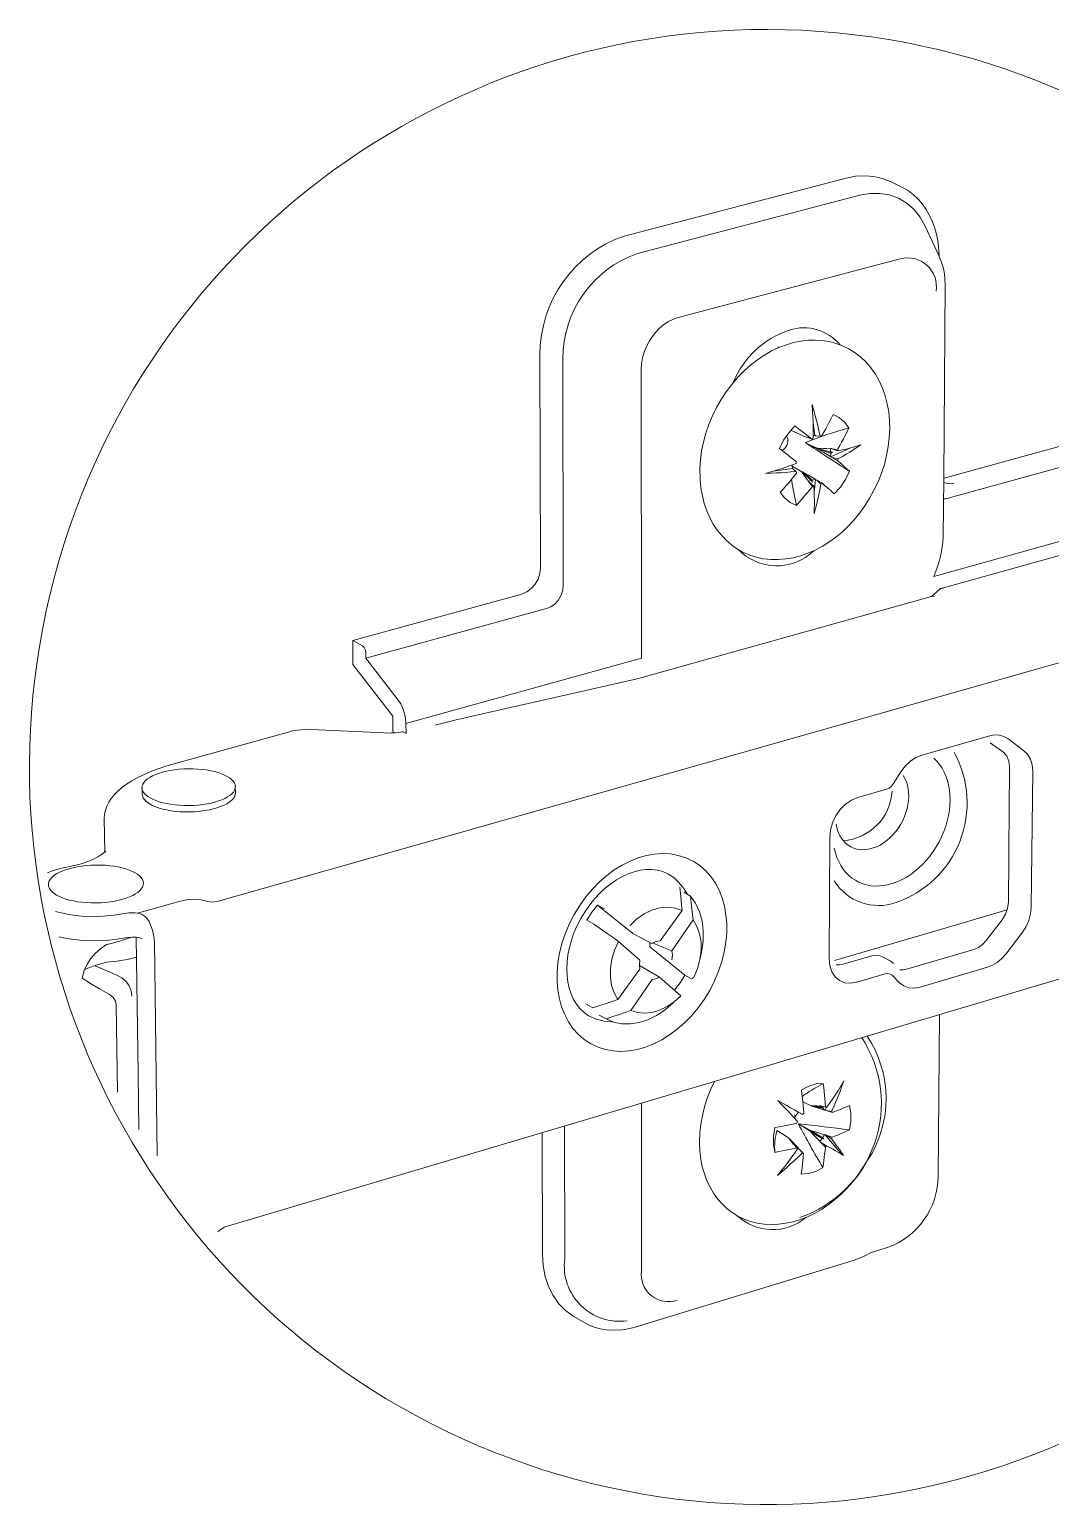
# Model space of a CAD drawing. Header units: metres. Extents: x -8.4 to 7.9, y -3.9 to 2.
# Drawn here: x 7.3232 to 7.4484, y -2.411 to -2.2301 of the extents above; entities that cross this region are included whole.
import ezdxf

# ---------------------------------------------------------------- set-up
doc = ezdxf.new("R2010")
doc.units = ezdxf.units.M
doc.header["$MEASUREMENT"] = 0
doc.layers.add('PDF22_Geometry_Num_Penna__7', color=7, linetype='Continuous', lineweight=18)

msp = doc.modelspace()

# ---------------------------------------------------------------- linework, layer by layer
at = {"layer": 'PDF22_Geometry_Num_Penna__7', "color": 7, "linetype": 'Continuous', "lineweight": 18, "flags": 128}
for points in [[(7.503580231821242, -2.329823953660469, 0.0255253498987665), (7.504047857434817, -2.320580156897908, 8.391129310214675), (7.49405734673504, -2.361897640073814)], [(7.383559054635814, -2.299366931532147), (7.38415773456147, -2.29911673693635), (7.384710247627188, -2.298701235196902), (7.385185319508492, -2.298157657652463), (7.385545718866724, -2.297526214148785), (7.385772085405777, -2.296836689756798), (7.385839101815365, -2.296147165364811), (7.38577193648042, -2.270023722131184, -0.3195332450412926), (7.396083528035759, -2.255463290207943), (7.423326443160221, -2.248359550791571)], [(7.386562879038921, -2.301161184204861), (7.387115392104637, -2.300937796172899), (7.387621738310417, -2.300565482786297), (7.388040218556959, -2.300091900158539), (7.388357429562343, -2.299524494557358), (7.388561457298202, -2.29889305105368), (7.38862847370779, -2.298236290239713), (7.388561904074265, -2.270553002841578, -0.3194679545842266), (7.397732727413053, -2.257609900269737), (7.424987556565886, -2.250471908021798)], [(7.398195140639212, -2.271842249636705), (7.39824130749915, -2.271130386441521), (7.398366404797051, -2.270396184443142), (7.398555539997444, -2.269706660051154), (7.398841476678355, -2.269021603419806), (7.399155709176647, -2.268406541705139), (7.399528022563248, -2.267819775807854), (7.39994650280979, -2.267279176770507), (7.400408171409177, -2.266804104889203), (7.400929410150421, -2.266361796585919), (7.401470009187766, -2.266004375734781), (7.402080603141793, -2.265687164729396), (7.402703111124193, -2.265472712218713), (7.429966875798305, -2.258252811025721, -0.5384057657572302), (7.434349748985395, -2.262208268444986)], [(7.422578837879924, -2.268816979982529, 0.3056984583391346), (7.416380564619767, -2.266995622895263, 0.2204411543998309), (7.409468789985532, -2.273435602006008)], [(7.421869059639705, -2.287090120996969), (7.422613686412909, -2.286275499307084), (7.423248108423682, -2.285338758826392), (7.423745519108181, -2.284320109400648, -0.004651419292241106), (7.418323444796415, -2.280797875838036), (7.419079389896572, -2.281182401103719), (7.418966206627045, -2.28113623424378)], [(7.42184582728438, -2.334539079313755, 0.3507989949276561), (7.429437595087911, -2.337204247460408, 0.4649105326278411), (7.436575587335853, -2.318782181091326)], [(7.428951800581072, -2.323559408617499, -0.3769883840103612), (7.422962767444188, -2.329603097359537), (7.422559179733112, -2.329026756237076), (7.422264307530923, -2.328346167366367), (7.422084107851807, -2.327580691043513)], [(7.426296163657116, -2.38015536221633), (7.428352524953996, -2.379521535906979, 0.3131476000604279), (7.434620793130834, -2.370745811534054), (7.434766739978381, -2.350935760859719)], [(7.402610628478962, -2.385949600989344, -0.5593269646321818), (7.398218521919892, -2.382368988687713), (7.398218521919892, -2.361790483183432)], [(7.396468053301442, -2.388477013182957, -0.4960148738406715), (7.388811800819354, -2.380911605167197), (7.388777547987785, -2.364590875552099)], [(7.414582737738544, -2.364803392033171), (7.4144144520878, -2.365868208318854), (7.414402538059428, -2.366882389983959), (7.414570823710173, -2.367834023000114, -0.07732258185005048), (7.414821316156679, -2.365155302646188), (7.415565942929883, -2.3655856969211)], [(7.418919890841751, -2.365237062665886), (7.418233344956857, -2.364782840334231), (7.41748573967656, -2.364355424566412, 0.01650723422355874), (7.420467225276471, -2.36970407867834), (7.420537220193153, -2.369257302614417), (7.420592322574367, -2.368846268635608), (7.420638489434308, -2.368465019727727), (7.420681677787154, -2.368070367537929), (7.420729333900639, -2.367644441023656), (7.420772522253484, -2.367179793917177), (7.420839538663073, -2.367097884972124), (7.420921447608126, -2.367019401310229), (7.421328013826295, -2.367247257102829), (7.421688413184525, -2.367446817078048), (7.422005624189911, -2.36764488779972), (7.422319856688203, -2.36781913046465), (7.42266089575033, -2.368011244172137), (7.42300938108019, -2.368218250415087), (7.422771100512765, -2.367866786578135), (7.422535798452433, -2.367525747516008), (7.422307942659832, -2.367211515017715), (7.4220726405995, -2.36689430401233), (7.421813510482425, -2.366557732710842), (7.421520127533781, -2.366173505295868)], [(7.421621843551002, -2.365969775410719), (7.422006070965975, -2.365820850056078), (7.422366470324206, -2.365676392462077), (7.422695595357963, -2.365539381135807), (7.423009827856254, -2.365405348316631), (7.423346399157743, -2.365256422961989), (7.423721691051438, -2.365088137311245, 0.01176958535519439), (7.417485739676559, -2.364355424566412)]]:
    msp.add_lwpolyline(points, format="xyb", dxfattribs=at)
for points in [[(7.428748219621277, -2.248791285394675), (7.427753398252276, -2.24839514395133), (7.42670347450206, -2.248156863383905), (7.425607383891901, -2.248066018917574), (7.424466615675351, -2.248133035327163), (7.423325847458802, -2.248359401866217)], [(7.430001873256645, -2.249398602990901), (7.428747921770569, -2.248790987543966)], [(7.430002022182, -2.249399049766965), (7.430295405130643, -2.249546485868059), (7.430950676691064, -2.249939648804311), (7.431570206166369, -2.250416209939162), (7.432145058035283, -2.250958298230055), (7.432666296776525, -2.251556978155712), (7.433139879404284, -2.252222674490957), (7.433559848904372, -2.252944962460965), (7.433908334234231, -2.253711928037365), (7.434201717182874, -2.254525060473705), (7.434429572975474, -2.255394784544808), (7.434597858626218, -2.256300250701025), (7.434687213839003, -2.25723550192817), (7.434711041895746, -2.257938429602075), (7.433014782106386, -2.254246570060526)], [(7.433015228882449, -2.2542473146873), (7.432407613435516, -2.253151224077143), (7.431651072633939, -2.252201080314534), (7.430757520506092, -2.251420711456215), (7.429740360333896, -2.250823520784105), (7.428645758977285, -2.250428868594307), (7.427470737929169, -2.250233776379727), (7.426240614499835, -2.250247179661645), (7.424986663013758, -2.250472056947153)], [(7.434789525557641, -2.25811028946133), (7.434710595119681, -2.257939025303493)], [(7.434789674482997, -2.258109842685266), (7.434938599837637, -2.25845683876158), (7.435071143403266, -2.258817238119811), (7.435251343082382, -2.25943974610221), (7.435376440380282, -2.260086082141351), (7.43544345678987, -2.260742842955318), (7.435467284846612, -2.261407050037016), (7.435287085167496, -2.28516957962352)], [(7.426735344527952, -2.286647365917622), (7.427232755212452, -2.285612334702867), (7.427651235458994, -2.284550496924278), (7.428011634817223, -2.283466320342492), (7.428282678962671, -2.282368740478788), (7.428486706698529, -2.281283074643456), (7.428611803996426, -2.28019889806167), (7.428669884884738, -2.279126635508256), (7.428646056827995, -2.278078201011583), (7.428544787586838, -2.277037212782643), (7.428364587907723, -2.276033455892364), (7.428114393311927, -2.275050548551734), (7.427788246785263, -2.274112318817496), (7.427381680567094, -2.273242594746393), (7.426915544207067, -2.272405634253311), (7.426366009648442, -2.271638668676911), (7.425767329722786, -2.270937230256552), (7.425120993683644, -2.270329614809617), (7.424419555263286, -2.269789015772271), (7.423663014461709, -2.269310965383873), (7.422872220828566, -2.268928227222446), (7.422084405702516, -2.268633355020257), (7.42125786998426, -2.268418902509574), (7.420400059941527, -2.268284869690397), (7.419542249898796, -2.268226788802088), (7.418660611799321, -2.268249127605284), (7.417768548925022, -2.268351886099985), (7.41687797530427, -2.268535064286194), (7.415996337204795, -2.268791215896176), (7.415080446273755, -2.269142679733129), (7.414177958624631, -2.269558181472577), (7.413297809778702, -2.270067506185449), (7.413262067693589, -2.270091334242192)], [(7.415036513294134, -2.269166209939162), (7.415002260462566, -2.269097704276027), (7.414978432405825, -2.269029198612893)], [(7.413262216618944, -2.270091781018255), (7.412450573436151, -2.270632380055602), (7.411601698914697, -2.27130105489794), (7.410790055731904, -2.272021853614401), (7.410009686873586, -2.272814136501091), (7.409285909650031, -2.273660032515452), (7.408608299286414, -2.274566987925215), (7.40798876981111, -2.275512663927184), (7.40742434271702, -2.276507485296186), (7.406926932032518, -2.277523156214837), (7.406484623729235, -2.278573079965055), (7.406124224371005, -2.279646831772016), (7.405830841422361, -2.280739943875081), (7.405602985629762, -2.281824120456866), (7.40545852803576, -2.282909786292199), (7.405391511626171, -2.284005876902356), (7.405400447147449, -2.285079628709317), (7.40541236117582, -2.285338758826392)], [(7.39820690574223, -2.307217680527398), (7.398194991713858, -2.271841951785995)], [(7.419282970856366, -2.280267105874096), (7.419282970856366, -2.279532903875716), (7.419282970856366, -2.278867207540471), (7.419271056827995, -2.278235764036793), (7.419248718024799, -2.277604320533116), (7.419215954446778, -2.276899903605664), (7.419169787586839, -2.276144852057636), (7.419373815322698, -2.276856715252819), (7.419542100973441, -2.277511986813239), (7.419698472595814, -2.278106198978256), (7.419835483922085, -2.27869743263618), (7.419981430769632, -2.279321429872126), (7.420130356124272, -2.280018400531845)], [(7.417046409880369, -2.278753279644171), (7.416301783107164, -2.279579815362428), (7.415655447068023, -2.280516555843119), (7.415158036383523, -2.28153222676177)], [(7.419100090520867, -2.280367481563124), (7.418739691162637, -2.280086012642852), (7.418413544635971, -2.279814968497406), (7.418096333630587, -2.279567752408702), (7.417779122625202, -2.279329471841276), (7.417442551323713, -2.27905842769583), (7.417046409880369, -2.278753130718816)], [(7.419271652529413, -2.278381561958987), (7.419475680265272, -2.279870815505396), (7.419428024151785, -2.279939321168531)], [(7.420129909348208, -2.280018847307909), (7.420219264560992, -2.280006933279538), (7.420310109027324, -2.280006933279538), (7.42058115317277, -2.279533350651779), (7.420819433740197, -2.279094020855589), (7.421030907743788, -2.278697879412245), (7.421246849508015, -2.278291313194075), (7.42147321604707, -2.277851983397884), (7.421711496614495, -2.277362018981115)], [(7.421711347689141, -2.277362316831825), (7.422479802519088, -2.277725694697149), (7.423135074079507, -2.278279697016413), (7.423663759088483, -2.278991560211596), (7.42342845702815, -2.279477056867726), (7.42320060123555, -2.279928300692288), (7.422986148724867, -2.280334866910457), (7.422770206960636, -2.280731008353802), (7.422534904900305, -2.281158424121621), (7.42227577478323, -2.28163200674938)], [(7.435287383018207, -2.285170026399584), (7.435309721821402, -2.285170026399584), (7.435330571371051, -2.285158112371212), (7.461636746014821, -2.277941189685314)], [(7.415996486130149, -2.279986381580597), (7.416164771780894, -2.280312528107261), (7.416188599837637, -2.280731008353802), (7.416063502539738, -2.281158424121621), (7.415804372422663, -2.281521801986945), (7.415464822614081, -2.28176901807565)], [(7.416549148121224, -2.279273773758641), (7.417125489243683, -2.279567156707284)], [(7.417203972905579, -2.279591580465445), (7.417125042467619, -2.279567752408702), (7.41698803114135, -2.279488821970742)], [(7.416988328992058, -2.279488970896097), (7.417837203513511, -2.279904472635545)], [(7.417837650289576, -2.279904919411609), (7.418186135619435, -2.2800329952166), (7.418606105119522, -2.280178942064148)], [(7.418570363034409, -2.280143199979034), (7.418707374360678, -2.280222130416994), (7.419100537296932, -2.280368077264542)], [(7.419283268707075, -2.280266361247323), (7.419192424240743, -2.280312528107261), (7.419100090520867, -2.280367630488478)], [(7.419283268707075, -2.279951533047612), (7.419362199145035, -2.27993961901924), (7.419429215554623, -2.27993961901924)], [(7.419475233489208, -2.279870815505396), (7.419621180336756, -2.279951235196902)], [(7.420129760422853, -2.280018400531845), (7.419620435709983, -2.279951384122257)], [(7.435264299588236, -2.287709054770857), (7.435454924042177, -2.28768671596766), (7.435670865806407, -2.287642038361268), (7.46328609431747, -2.280033441992664)], [(7.415158781010294, -2.281531631060352), (7.415545986932361, -2.281839906544458), (7.415894472262221, -2.282106482929266), (7.416211683267606, -2.282355188271516), (7.4165259157659, -2.282605382867312), (7.416855040799655, -2.282866002237934), (7.417215440157886, -2.283147471158205)], [(7.419937795640722, -2.281647346060907), (7.418966802328464, -2.281136532094489)], [(7.419824314520485, -2.281487251304669), (7.419079687747281, -2.281181954327655)], [(7.421383414058222, -2.281566032817273), (7.420941105754938, -2.281531779985706), (7.420537518043861, -2.281507951928964), (7.419824165595132, -2.281487102379314)], [(7.41982446344584, -2.281487251304669), (7.420592918275788, -2.281725531872095), (7.42142987876887, -2.281981683482076), (7.421642842026007, -2.281981683482076)], [(7.419937646715367, -2.281646899284844), (7.420648020657004, -2.28185986254198), (7.42142987876887, -2.282098143109406), (7.42142987876887, -2.282299192338171), (7.421406050712126, -2.282501730820483)], [(7.419938242416785, -2.281647643911617), (7.420603938752031, -2.282028892819498), (7.421406646413545, -2.282502475447256), (7.421449834766391, -2.282536728278823)], [(7.421429580918161, -2.281496037900593), (7.421383414058222, -2.281566032817273), (7.421414688382694, -2.281770060553132), (7.421429580918161, -2.281981534556722)], [(7.421642246324588, -2.281981683482076), (7.421429283067451, -2.282097845258696)], [(7.42142987876887, -2.281496186825947), (7.421575825616418, -2.281578095771)], [(7.421586995018015, -2.282615807642137), (7.421449983691746, -2.282536877204178)], [(7.423844107692953, -2.281455976980194), (7.421450877243872, -2.282537175054888)], [(7.422276370484649, -2.281632751376153), (7.421574932064289, -2.281577648994936)], [(7.421575527765708, -2.281577648994936), (7.422308240510541, -2.28182486508364), (7.422287390960891, -2.281726574349577), (7.422276966186065, -2.281632751376153)], [(7.421586548241953, -2.282615807642137), (7.422287986662311, -2.283020884606761), (7.42230883621196, -2.28290919059078), (7.422319260986786, -2.282807921349624)], [(7.422320005613558, -2.282807772424269), (7.421587292868725, -2.282615658716783)], [(7.422308091585186, -2.281824418307576), (7.422851669129626, -2.28170229951677), (7.423314826982559, -2.28158613774015), (7.423754156778749, -2.281475932977716), (7.424184551053662, -2.281362749708189), (7.424635794878224, -2.28124212017093), (7.425109377505983, -2.281091705562742), (7.424635794878224, -2.281405938061035), (7.424184551053662, -2.28170229951677), (7.423754156778749, -2.281973343662217), (7.423326741010931, -2.282232473779292), (7.422863583157998, -2.282502028671192), (7.422320005613558, -2.282807325648206)], [(7.417191314250434, -2.284345277785582), (7.416537531943561, -2.284401869420346), (7.415929916496625, -2.284445057773191), (7.415362510895444, -2.284492713886677), (7.414774255744613, -2.284523988211151), (7.41413238746611, -2.284559730296265), (7.413430949045751, -2.284592493874286), (7.41413238746611, -2.284391444645521), (7.414763830969787, -2.284187416909663), (7.415353575374166, -2.283995303202176), (7.415918002468254, -2.283815103523061), (7.416513703886819, -2.283600651012378), (7.41718088947561, -2.283360881191406)], [(7.41437915677875, -2.284308642148341), (7.416694946043416, -2.283960156818481)], [(7.416694499267353, -2.283959710042417), (7.416843424621993, -2.284038640480377)], [(7.416694946043416, -2.283959561117062), (7.416741112903354, -2.283904458735845), (7.416717284846611, -2.28372425905673), (7.416694946043416, -2.283532145349243)], [(7.416706115445014, -2.283700877776051), (7.417203526129516, -2.283960007893127), (7.41786922246476, -2.284378488139668)], [(7.416843424621993, -2.284038342629668), (7.417191909951852, -2.284345128860227), (7.417215738008596, -2.284444908847837), (7.417238076811792, -2.284535753314168)], [(7.417215142307177, -2.283148364710334), (7.417191314250434, -2.283249633951489), (7.41718088947561, -2.28336132796747)], [(7.41726175594318, -2.283994707500758), (7.41804957106923, -2.284411698493752)], [(7.417869669240822, -2.284378488139668), (7.418233047106147, -2.28489972688091), (7.418446010363284, -2.285193109829553), (7.418696204959081, -2.285519256356217)], [(7.418695460332307, -2.285518958505507), (7.418887574039795, -2.285498108955858), (7.419079687747281, -2.285448963588826), (7.418433351708139, -2.284886025748283), (7.417870413867597, -2.284378190288958)], [(7.41913553475527, -2.285679053261746), (7.419169787586839, -2.285419923144671), (7.418581532436009, -2.28488528112151), (7.418049868919939, -2.284411698493752)], [(7.418050017845295, -2.284411251717688), (7.418718692687632, -2.284807393161033), (7.419518421842053, -2.285272040267513)], [(7.423745221257471, -2.284320407251358), (7.423495026661675, -2.284097019219396), (7.423259724601342, -2.283884055962259), (7.423043782837112, -2.283677049719309), (7.422817416298059, -2.283476000490543), (7.422570200209354, -2.283261547979861), (7.422287242035536, -2.283020288905342)], [(7.417214695531113, -2.288503422612512), (7.416447729954712, -2.288140044747188), (7.415780544365921, -2.28758753168147), (7.415248880849854, -2.286877157739832), (7.415621194236454, -2.286458677493292), (7.415962233298583, -2.286071471571225), (7.416277955050422, -2.285711072212994), (7.41657282725261, -2.285350672854763), (7.416887059750904, -2.28496644543979), (7.417238523587855, -2.284536051164877)], [(7.416627631783117, -2.285294825846773), (7.41671847624945, -2.285844360405398), (7.416831659518976, -2.286526438529653), (7.41690910070339, -2.286933004747823), (7.41698803114135, -2.287382759318838), (7.417092278889598, -2.287901019552989), (7.417215886933949, -2.288502677985738)], [(7.417215440157886, -2.288502677985738), (7.417587753544488, -2.288072283710826), (7.417927303353069, -2.287696991817131), (7.418222175555258, -2.2873365924589), (7.418527472532272, -2.286973214593576), (7.418852129805389, -2.286580051657324), (7.419193168867517, -2.286164549917876), (7.419284013333848, -2.286152635889505), (7.419373368546633, -2.286152635889505)], [(7.418797772050946, -2.28565254454862), (7.418660760724676, -2.285588506646125), (7.418695013556244, -2.285518511729443)], [(7.419373368546633, -2.286152784814859), (7.418797027424172, -2.285652395623265)], [(7.418797474200236, -2.28565254454862), (7.419193615643581, -2.286164847768585)], [(7.419134939053854, -2.285678755411037), (7.419079836672635, -2.28544941036489)], [(7.419518868618117, -2.285271444566094), (7.419350582967373, -2.285350375004054), (7.419170383288257, -2.285420369920735)], [(7.420230731813301, -2.285893356847075), (7.42010712376895, -2.286569477957144), (7.419982026471049, -2.2871681578828), (7.419858418426698, -2.287720670948518), (7.419722896353975, -2.288276162521329), (7.419565035478056, -2.288883777968264), (7.419393771320218, -2.289518199979034), (7.419417599376961, -2.288928455574657), (7.419428024151785, -2.28836700698766), (7.419428024151785, -2.287847257499963), (7.419417599376961, -2.287336443533545), (7.419408663855683, -2.286772016439456), (7.419372921770568, -2.28615248696415)], [(7.419408366004974, -2.286941940269101), (7.419564737627347, -2.285315675396423)], [(7.41971083340025, -2.285387904193423), (7.419564886552702, -2.285314930769649)], [(7.420411825044544, -2.285792236531274), (7.42068286918999, -2.286039452619978), (7.420933063785786, -2.286252415877114), (7.42116836584612, -2.286457932866519), (7.421382818356802, -2.286647068066912), (7.421610674149404, -2.286863009831142), (7.421869804266478, -2.287090865623743)], [(7.435286936242142, -2.285169728548874), (7.435231833860924, -2.292285381993617)], [(7.436575438410496, -2.285792236531274), (7.436145044135583, -2.285859252940862), (7.435729542396134, -2.285825000109294), (7.435342336474069, -2.285687988783025)], [(7.434076917735685, -2.297218236515388), (7.468256775879321, -2.287709352621566)], [(7.43523168493557, -2.292285084142908), (7.435185518075632, -2.293029710916112), (7.435072334806105, -2.293808590520885), (7.434914473930184, -2.294577045350832), (7.434710446194328, -2.295367838983975), (7.434440891302427, -2.296237563055078), (7.434077513437104, -2.297218981142161)], [(7.454745969855588, -2.293165977615609), (7.434958257984451, -2.298677704990869), (7.434879327546491, -2.298708979315343), (7.434812311136903, -2.2987685494572)], [(7.434812162211547, -2.298768698382554), (7.433783088010979, -2.299672675285225), (7.43386499695603, -2.29964586872139)], [(7.435220068757908, -2.298689321168531), (7.43509497146001, -2.298665493111788), (7.434957960133739, -2.298677407140159)], [(7.383559203561168, -2.299366633681438), (7.362810923152597, -2.30506004998936), (7.364018707778735, -2.305725746324605)], [(7.39768611377705, -2.30975700674938), (7.433782641234914, -2.299673270986644)], [(7.434135147549349, -2.299660910182208), (7.433998136223079, -2.299637082125466), (7.433864103403903, -2.299646017646745)], [(7.386562730113566, -2.30116148205557), (7.364436890174566, -2.307251039806837), (7.364424976146195, -2.306604703767696)], [(7.464696715276628, -2.303465357291865), (7.346184896560484, -2.337065895805948)], [(7.362810327451178, -2.305059752138651), (7.36283415550792, -2.308029323710191), (7.367711460872409, -2.314355672775337)], [(7.364017963151961, -2.30572559739925), (7.364221990887819, -2.305929625135108), (7.364366448481819, -2.306246836140494), (7.364424529370131, -2.306605746245178)], [(7.368389815862799, -2.312366030037334), (7.36443733695063, -2.307250444105418)], [(7.398207203592938, -2.307217084825979), (7.369338023595797, -2.315247139948217), (7.369294835242952, -2.314635056740642), (7.369169737945054, -2.314015527265337), (7.368965710209197, -2.313404933311308), (7.368703601585028, -2.31284050621722), (7.368389369086736, -2.312365434335915)], [(7.372930252075093, -2.315460996757481), (7.373415748731222, -2.315335899459583), (7.373846143006132, -2.315210802161684), (7.374263133999128, -2.315112511427621), (7.37469352827404, -2.314994860397455), (7.375155196873426, -2.314884655635021), (7.375661543079206, -2.314771472365494), (7.39768611377705, -2.309757155674734)], [(7.367767307880399, -2.316385972135156), (7.367736033555927, -2.315970470395708), (7.367724119527554, -2.315562414923991), (7.367712205499183, -2.3143561195514)], [(7.340751354996411, -2.320216779032584), (7.35503925352066, -2.316252386092043)], [(7.355038806744597, -2.316251492539915), (7.355230920452083, -2.316196390158698), (7.355627061895428, -2.316115970467192), (7.356033628113599, -2.316048954057603), (7.356452108360138, -2.316004276451211), (7.35689143815633, -2.315970023619644), (7.357333746459613, -2.31595513108418), (7.357773076255803, -2.315970023619644), (7.366638602617577, -2.316385525359092)], [(7.368910458902624, -2.316275320596658), (7.368468150599341, -2.316339358499153), (7.368006481999953, -2.316373611330721), (7.367543324147022, -2.316397439387463), (7.367089101815367, -2.316410842669381), (7.366639347244351, -2.316385525359092)], [(7.369090807507094, -2.316318955725567), (7.369056554675527, -2.316298106175918), (7.369020812590414, -2.316286192147546), (7.368999963040763, -2.316286192147546), (7.368965710209197, -2.316275767372721), (7.368941882152454, -2.316275767372721), (7.36891060782798, -2.316275767372721)], [(7.369090509656384, -2.316318360024149), (7.36934963977346, -2.31646728537879), (7.369337725745089, -2.315247586724281)], [(7.432599280366937, -2.31913170889867), (7.440924207691364, -2.316757838745694)], [(7.440923909840655, -2.316758285521758), (7.441531525287592, -2.316648080759324), (7.442119780438422, -2.31667041956252), (7.442672293504139, -2.316819344917161), (7.443157790160268, -2.317099324583886), (7.445089352009961, -2.318534965002624)], [(7.441002542427905, -2.317607457893921), (7.442640721328956, -2.318815242520058)], [(7.442640125627537, -2.31881464681864), (7.443046691845706, -2.319256955121923), (7.443293907934412, -2.319843721019208), (7.44337283837237, -2.320530266904103)], [(7.445089203084605, -2.318535411778688), (7.445565764219459, -2.318998569631622), (7.445915738802865, -2.319606185078556), (7.446130191313547, -2.32031804827374), (7.446197207723135, -2.321107352653336)], [(7.430045508385556, -2.321176602943245), (7.430577171901622, -2.320476653776432), (7.431196701376931, -2.319876484597229), (7.431886225768918, -2.319425240772667), (7.432599578217647, -2.319131857824025)], [(7.443361520045419, -2.321592402533402), (7.44337343407379, -2.320530564754812)], [(7.429120533007881, -2.322622221360744), (7.430045359460201, -2.321176156167181)], [(7.443329501094168, -2.325039279866566), (7.443360775418644, -2.321593147160176)], [(7.446197505573845, -2.321106608026564), (7.446026241416008, -2.337756462675417)], [(7.336967161734986, -2.323116653538152), (7.336979075763358, -2.323910425678388)], [(7.336978777912647, -2.323910723529097), (7.337091961182174, -2.324350053325288), (7.33742108621593, -2.324765555064736), (7.337961685253278, -2.325152760986803)], [(7.348409990284176, -2.32298276964433), (7.348421904312546, -2.323773563277473)], [(7.42473706411938, -2.324314906941592), (7.428274041292102, -2.323311150051313)], [(7.428274041292102, -2.323311447902022), (7.428588273790393, -2.323165501054474), (7.428881656739036, -2.322940623768966), (7.429119937306462, -2.322621923510034)], [(7.42130478147097, -2.329207402692256), (7.421395625937302, -2.328313850564411), (7.42165326680083, -2.32740987366174), (7.422061322272546, -2.326566956154473), (7.422601921309893, -2.325783608789061), (7.423258682123859, -2.325129826482188), (7.423980970093868, -2.32463539430478), (7.424737510895445, -2.324315204792302)], [(7.443271271280506, -2.331578145412784), (7.443329352168814, -2.325038833090503)], [(7.332370729589348, -2.328925189145211), (7.332336476757781, -2.32694746043558), (7.332336476757781, -2.326935546407209), (7.332336476757781, -2.326913207604012)], [(7.332371325290767, -2.328891234164353), (7.3323370724592, -2.326912016201176)], [(7.332426427671985, -2.331002697842452), (7.332371325290767, -2.328925189145211), (7.332371325290767, -2.328914764370386), (7.332371325290767, -2.328890936313644)], [(7.421237913986737, -2.344103512364859), (7.421304930396325, -2.329207998393675)], [(7.332426576597339, -2.331002102141033), (7.332258290946595, -2.331127199438932), (7.332022988886261, -2.331283571061305), (7.331807047122032, -2.33142207164112), (7.331556852526235, -2.331578443263494)], [(7.332540057717575, -2.330900981825232), (7.332540057717575, -2.330911406600057), (7.332505804886009, -2.330947148685171), (7.332426874448049, -2.331002251066388)], [(7.328147951158505, -2.332765527265336), (7.327302055144146, -2.332933812916081), (7.32649934748263, -2.333148265426764), (7.325754720709425, -2.333385056740642), (7.325367514787358, -2.333547385377202)], [(7.331556852526235, -2.331578145412784), (7.331172625111263, -2.331804511951838), (7.330733295315072, -2.332017475208975), (7.3302239706022, -2.332221502944833), (7.329661032761656, -2.332404681131042), (7.329048949554083, -2.332572966781786), (7.32840708127558, -2.332706999600962), (7.328147951158505, -2.332765080489272)], [(7.442447565143985, -2.339316008989217), (7.442855620615702, -2.338645844893333), (7.443125175507602, -2.337916110655593), (7.443216019973934, -2.337171483882388), (7.44327112235515, -2.331577847562075)], [(7.403852665936666, -2.336186044810729), (7.403379083308907, -2.335417589980782), (7.40281465621482, -2.334728065588795), (7.402183212711142, -2.334142788945056), (7.401459435487586, -2.333678141838576)], [(7.336425966996221, -2.33849140930057), (7.34151921412494, -2.337055768881832), (7.34242319102761, -2.336851741145974), (7.343325678676735, -2.336796638764756), (7.344198381254929, -2.336863655174345), (7.345021938466093, -2.337066193656657)], [(7.347438401270497, -2.376868579639405), (7.485185418792063, -2.335984102029836)], [(7.401944783218361, -2.343108095294438), (7.404542041403299, -2.339326880540106), (7.404475024993711, -2.338673098233232), (7.404408008584122, -2.337968681305781), (7.40432609963907, -2.337224054532576), (7.404236744426286, -2.336403475828504)], [(7.402927690558991, -2.335306938442284), (7.403006620996951, -2.336106667596705), (7.403076615913632, -2.33685129436991), (7.40314363232322, -2.33754379726899), (7.403198734704437, -2.338187154801039)], [(7.403401719962813, -2.335938828722025), (7.40423719120235, -2.336403475828504)], [(7.405583327482947, -2.343291273480647), (7.405775441190434, -2.34196732707789), (7.405799269247177, -2.340680612013792), (7.405650343892537, -2.339460913359283), (7.405345046915524, -2.33832163439628), (7.404859550259395, -2.337294049449258), (7.404237042276995, -2.336403475828504)], [(7.336426115921576, -2.338492005001989), (7.336132732972932, -2.338469666198793), (7.335861688827486, -2.338457752170422), (7.335602558710411, -2.338469666198793), (7.335352364114614, -2.338480090973618), (7.335093233997539, -2.338512854551638), (7.334811765077268, -2.338559021411577), (7.33354589956282, -2.338763049147435), (7.33222344241361, -2.338888146445334), (7.330868221686377, -2.338919420769808), (7.329535339762341, -2.338864318388591), (7.32825011395179, -2.33871539303395), (7.327051264846931, -2.338480090973618), (7.326346847919479, -2.338280530998399)], [(7.338490519187607, -2.342014983191374), (7.338435416806389, -2.341383539687697), (7.338313298015584, -2.340749117676927), (7.338107781026181, -2.340117674173249), (7.337836736880734, -2.339538354543696), (7.337644623173247, -2.339247950102146), (7.33744059543739, -2.33900966953472), (7.337226142926705, -2.338826491348512), (7.337001265641198, -2.338683523008057), (7.336743624777669, -2.338571828992076), (7.336426413772283, -2.33849140930057)], [(7.34618474763513, -2.33706664043272), (7.345586067709474, -2.337157484899052), (7.345021640615386, -2.33706664043272)], [(7.392840231662389, -2.337506119154266), (7.392141771749123, -2.338399671282112), (7.391531177795095, -2.33937066459437)], [(7.393677192155472, -2.3379692770072), (7.392840231662389, -2.337506119154266), (7.397168002468254, -2.340987993945771)], [(7.40319813900302, -2.338186708024975), (7.402352242988658, -2.337879921794414), (7.401437841311164, -2.337768227778434), (7.400475783520183, -2.337845668962848), (7.399495854686647, -2.338128627136665), (7.398535286149213, -2.338605188271516), (7.397619395218171, -2.339248545803565), (7.396773499203811, -2.340048274957987)], [(7.400510483127815, -2.341912522547381), (7.403198585779084, -2.338186410174266)], [(7.434879774322554, -2.340501901588222), (7.443067690320711, -2.338108671139143)], [(7.446025794639945, -2.337756015899354), (7.445934950173613, -2.33858255161761), (7.445711562141651, -2.339416533603599), (7.44535116278342, -2.340228176786392), (7.444865666127291, -2.340963868038319)], [(7.39153132672045, -2.339370366743661), (7.392366797959986, -2.339833524596594)], [(7.392366202258568, -2.33983307782053), (7.393215076780021, -2.340431757746186), (7.394007359666711, -2.340987249318997), (7.394740072411544, -2.341493595524776), (7.39541768277516, -2.341968667406081)], [(7.404635119749949, -2.346374475097778), (7.405086363574512, -2.345300723290817), (7.405391660551524, -2.344192718652288), (7.405536118145527, -2.343099606549224), (7.405525693370702, -2.34202287623517), (7.405355918466412, -2.341022097851983), (7.405016368657831, -2.340118120949313), (7.404542786030073, -2.33932732731617)], [(7.421892440920384, -2.344320943382634), (7.434880221098617, -2.340502497289641)], [(7.442448160845404, -2.339316008989217), (7.440482346164145, -2.341858164792937)], [(7.336246511943878, -2.341447577590192), (7.335701445145894, -2.341426728040543), (7.335160846108546, -2.341493744450131), (7.33390689462247, -2.34170968621436), (7.332585926726804, -2.341842229779991), (7.331230705999572, -2.341892864400569), (7.329887399300712, -2.341857122315455), (7.328575366926326, -2.341743939045927), (7.32733332946862, -2.341536932802977), (7.326826983262841, -2.341420771026357)], [(7.335737038305651, -2.341427025891252), (7.33520686404313, -2.341607225570367), (7.334709453358631, -2.341775511221112), (7.334235870730872, -2.34192145806866), (7.333750374074741, -2.342070383423301), (7.333206796530303, -2.342214841017302), (7.332621519886563, -2.342351852343572), (7.331873914606267, -2.342873091084815), (7.331230557074218, -2.343444964446636), (7.33069889355815, -2.344060026161303), (7.330247649733587, -2.344737636524919), (7.329875336346985, -2.345528430158063), (7.329616206229911, -2.346477084667125)], [(7.336245767317105, -2.341447875440902), (7.336673183084924, -2.341528295132408), (7.337002308118681, -2.341665306458678)], [(7.336484196809886, -2.358255888816384), (7.336245916242459, -2.341448173291611)], [(7.338837366338566, -2.368279160885136), (7.3384918595158, -2.342014685340665)], [(7.395417384924451, -2.341967922779308), (7.39493188826832, -2.343041674586269), (7.394602763234566, -2.344149679224797), (7.394422563555448, -2.345257683863325), (7.394410649527077, -2.346340371191565), (7.394559574881719, -2.347356042110216), (7.394864871858732, -2.348285336323175), (7.395316115683295, -2.349094000998875)], [(7.39802655713776, -2.344251097391307), (7.395417384924451, -2.341968071704662)], [(7.397168449244318, -2.340987696095061), (7.398261561347383, -2.341575951245892), (7.399460410452243, -2.342214841017302)], [(7.399245213314786, -2.342093615778625), (7.399257127343157, -2.342363170670525), (7.399245213314786, -2.342646128844343)], [(7.399460559377596, -2.342215138868012), (7.399989244386571, -2.341982815314772), (7.400510483127815, -2.341912820398091)], [(7.401956399396023, -2.34421907844006), (7.402014480284334, -2.343654651345971), (7.401944485367652, -2.343108095294439), (7.400714361938319, -2.342613663117031), (7.399585507750141, -2.342150505264097)], [(7.440481899388081, -2.341857271240809), (7.440030655563519, -2.342342767896938), (7.439533244879018, -2.34270316725517), (7.438992645841673, -2.342939958569048)], [(7.444865219351226, -2.340964314814383), (7.442899404669967, -2.343518384646474)], [(7.336278381969771, -2.343899335703646), (7.335149527781594, -2.344170379849092), (7.333929829127085, -2.344372918331404), (7.332653538837812, -2.344512908164766), (7.332607371977875, -2.344521843686045), (7.332516527511541, -2.344542693235694), (7.332202295013249, -2.344635026955572), (7.331740626413863, -2.344772038281842), (7.331207473644247, -2.344940323932586)], [(7.399245213314786, -2.342645533142924), (7.403526817260712, -2.346103579877686)], [(7.405379746523154, -2.344239481213645), (7.405583774259013, -2.343290826704583)], [(7.424611966821483, -2.34697077221776), (7.423855426019905, -2.347095869515658), (7.423146541331816, -2.34702885310607), (7.422500205292672, -2.346759298214169), (7.421959606255328, -2.346308054389608), (7.421563464811983, -2.345685546407209), (7.421316248723278, -2.344940919634004), (7.421237318285319, -2.344103959140922)], [(7.422943109297377, -2.344760273178825), (7.426453279906261, -2.343731198978256), (7.426929841041113, -2.343655247047389), (7.427381084865675, -2.343685032118318), (7.427787651083844, -2.343847360754876)], [(7.427788246785263, -2.343846913978812), (7.428634142799623, -2.344295179296281)], [(7.438992645841673, -2.342940256419758), (7.430722820898462, -2.345367739700405)], [(7.442898957893903, -2.34351823572112), (7.442413461237774, -2.344070748786837), (7.441860948172056, -2.344535395893317), (7.441272693021225, -2.344897284505095), (7.440662099067196, -2.345132586565427)], [(7.331207920420312, -2.344940621783295), (7.330530310056696, -2.345164009815256), (7.329942054905865, -2.345400801129135)], [(7.335736293678879, -2.348667478783184), (7.335646938466094, -2.348033056772413), (7.33539972237739, -2.347425441325479), (7.335012516455324, -2.346884842288132), (7.334494256221174, -2.346430619956477), (7.333895576295517, -2.346092559401442), (7.331207473644247, -2.344941366410068)], [(7.398014047407969, -2.345368931103242), (7.395315519981876, -2.349093554222812), (7.394637909618259, -2.349321410015412), (7.393905196873426, -2.349571604611208), (7.393102489211913, -2.349830734728283), (7.392243189915634, -2.350112203648555)], [(7.39795954072817, -2.34491738942797), (7.399155411325938, -2.345606913819958), (7.400443615643582, -2.346360476114441)], [(7.398014792034742, -2.345368037551114), (7.397959689653526, -2.344824460006675), (7.398026706063114, -2.344251097391307)], [(7.422942364670602, -2.344760273178825), (7.422523884424063, -2.344836225109692), (7.422115828952345, -2.34482431108132)], [(7.428125711638879, -2.345944825449639), (7.424612562522899, -2.346970921143114)], [(7.428972203354658, -2.346124429427336), (7.428724987265955, -2.345968057804963), (7.428443518345683, -2.345901041395374), (7.428126307340298, -2.34594422974822)], [(7.429120533007881, -2.344667194832174), (7.429029688541549, -2.344591242901307), (7.428940333328764, -2.344512312463348), (7.428839064087609, -2.344431892771841), (7.428736305592907, -2.34436189785516), (7.428635036351751, -2.344294881445572)], [(7.430723118749172, -2.345368037551114), (7.430295702981351, -2.345446967989074), (7.429887647509637, -2.345438032467795)], [(7.440662247992551, -2.345132586565427), (7.432395401556435, -2.34758240864927)], [(7.333096144991804, -2.348576634316853), (7.332990407990009, -2.3484947253718), (7.332889138748855, -2.348442601497676), (7.331772198589046, -2.347796265458534), (7.330667172457612, -2.347142483151661), (7.329617248707393, -2.346476786816416)], [(7.399527426861831, -2.346633456289498), (7.396918254648521, -2.350429563579295)], [(7.400443615643582, -2.346360029338377), (7.399980457790648, -2.346555121552957), (7.399527724712539, -2.346634051990916)], [(7.403041022753873, -2.348631885623424), (7.400443764568936, -2.34636077396515)], [(7.402284779803007, -2.347965593586761), (7.402950476138252, -2.347064595191183), (7.403526817260712, -2.34610402665375), (7.404362288500248, -2.346567184506683)], [(7.404361692798829, -2.34656643987991), (7.404443601743882, -2.3465083589916), (7.404510618153471, -2.346465170638754), (7.404577634563059, -2.346419003778816), (7.404635715451368, -2.346374326172423)], [(7.429876775958747, -2.347029150956779), (7.428972799056077, -2.346125174054109)], [(7.432395699407144, -2.347581812947851), (7.431682346958413, -2.34770691024575), (7.431004736594798, -2.34764882935744), (7.430394142640769, -2.347425441325479), (7.429877371660166, -2.347029299882133)], [(7.333805327530604, -2.349764016169405), (7.333714483064274, -2.349312772344843), (7.333479181003942, -2.348894292098302), (7.333094953588967, -2.348577081092917)], [(7.402081496693922, -2.349559094881418), (7.401110503381664, -2.350370738064211), (7.400082918434641, -2.351048348427828), (7.39900916662768, -2.351569587169071), (7.397924990045894, -2.351907647724106), (7.396851238238932, -2.35207593337485), (7.395801314488716, -2.3520550838252), (7.394806493119713, -2.351852545342889), (7.393881666667394, -2.351480231956287), (7.394727562681754, -2.351185359754098), (7.395519845568443, -2.350915804862197), (7.396240644284904, -2.350665610266401), (7.396918254648521, -2.350428818952522)], [(7.396918254648521, -2.350429265728586), (7.397732876338408, -2.350688395845661), (7.398602600409509, -2.350767326283621), (7.39951551283346, -2.35067648181729), (7.400443317792871, -2.350405437671843), (7.401356230216821, -2.349966107875653), (7.402237868316295, -2.34936593869645), (7.403040575977809, -2.34863173669807)], [(7.40277936090577, -2.348894143172947), (7.402080900992503, -2.349559839508192)], [(7.333959465272658, -2.360463707198935), (7.333804582903832, -2.349763420467986)], [(7.391409207929645, -2.349638769946152), (7.392244679169179, -2.35011235257391)], [(7.3917350566056, -2.351083792662233), (7.392647969029548, -2.351490358880402), (7.39364279039855, -2.351740553476199), (7.394682289373942, -2.351816505407066)], [(7.393046791129276, -2.351005904701755), (7.393882262368812, -2.351479487329513)], [(7.336574445574796, -2.365012781081797), (7.336483601108466, -2.358256037741739)], [(7.407186062149594, -2.359137377990503), (7.407162234092851, -2.359158227540154), (7.406700565493463, -2.36016347368398), (7.406292510021749, -2.361202972659373), (7.405955938720259, -2.362252896409592), (7.405684894574813, -2.363314734188181), (7.405492780867327, -2.364379550473864), (7.405367683569428, -2.365436920491814), (7.405321516709489, -2.366488333495579), (7.405333430737861, -2.366690871977891)], [(7.417970789556625, -2.363199912739753), (7.418040784473306, -2.36312247155534), (7.418119714911266, -2.36304354111738), (7.418085462079699, -2.362534216404508), (7.418040784473306, -2.36206063377675), (7.41800653164174, -2.361621303980559), (7.417960364781801, -2.361178995677276), (7.417903773147037, -2.360705413049518), (7.41784867076582, -2.360175238786996)], [(7.417849415392592, -2.360175536637706), (7.418728074984973, -2.359710889531226), (7.419632051887645, -2.359439845385779), (7.420513689987118, -2.359372828976191), (7.420580706396706, -2.359904492492259), (7.420638787285017, -2.360388499894842), (7.420681975637861, -2.360830808198125), (7.420717717722977, -2.361271627247863), (7.420748992047451, -2.361734785100796), (7.42079515890739, -2.362244109813668)], [(7.420513689987118, -2.359372828976191), (7.420220307038476, -2.359541114626935), (7.419949262893029, -2.359701954009948), (7.419484615786549, -2.35997448740894), (7.419112302399948, -2.360199364694448), (7.418798069901655, -2.360388499894842), (7.418527025756208, -2.360556785545586), (7.418300659217155, -2.360705710900227), (7.417938770605377, -2.36097824429922)], [(7.420941105754938, -2.362310232671128), (7.421349161226654, -2.361735380802214), (7.421712539091978, -2.3612022280326), (7.422037196365095, -2.360704817348099), (7.422366321398851, -2.36019847114232), (7.422704381953887, -2.35964297956951), (7.423055845790838, -2.359044299643853), (7.422805651195043, -2.359736802542933), (7.42257034913471, -2.360365267539518), (7.422332068567284, -2.360955011943896), (7.422095277253405, -2.361531353066356), (7.421834657882783, -2.362141947020384), (7.42152936090577, -2.362804664848536)], [(7.41737568383948, -2.364058616334613), (7.416955714339393, -2.363599926242319), (7.416561062149594, -2.363179956742231), (7.416200662791364, -2.362794240073711), (7.415813456869297, -2.362389163109088), (7.415397955129848, -2.361946854805804), (7.414934797276916, -2.361464336656768), (7.415499224371003, -2.361790483183432), (7.416027909379979, -2.362098758667538), (7.416502981261283, -2.362365335052345), (7.416955714339393, -2.362624465169421), (7.417442700249069, -2.362895509314867), (7.417971385258043, -2.363200806291881)], [(7.414934797276916, -2.361475803909075), (7.417442700249069, -2.362909955074267), (7.417442700249069, -2.362976971483856)], [(7.418006382716384, -2.361632771232867), (7.418241684776716, -2.361769782559136)], [(7.418931358094059, -2.362098162966119), (7.418241833702071, -2.361769037932363)], [(7.420117995319837, -2.362173817046277), (7.419769509989979, -2.362142542721803), (7.419464213012963, -2.36211871466506), (7.418931060243349, -2.362097865115411)], [(7.418931804870123, -2.362098162966119), (7.419631754036935, -2.362220281756925), (7.420400208866881, -2.362354314576102), (7.420525306164781, -2.362229217278204)], [(7.419100090520867, -2.362173817046277), (7.418943718898494, -2.362097865115411)], [(7.419099941595513, -2.362174114896987), (7.419756702409478, -2.362287298166514), (7.420467076351115, -2.362412395464412), (7.420580259620643, -2.362522600226846), (7.420683018115346, -2.362647697524745)], [(7.41910083514764, -2.362174412747696), (7.419824612371195, -2.362388865258379), (7.420682422413926, -2.362647995375454), (7.420740503302237, -2.362624167318711)], [(7.420117995319837, -2.362106800636689), (7.420117995319837, -2.362173817046277), (7.420266920674479, -2.362252747484237), (7.420399464240109, -2.362354016725392)], [(7.420117995319837, -2.362106949562043), (7.420255006646108, -2.362188858507096)], [(7.420254708795398, -2.362188560656387), (7.420941254680294, -2.362310679447192), (7.420862324242334, -2.362276426615625), (7.420795307832745, -2.362243663037604)], [(7.420795754608808, -2.362243663037604), (7.420255155571462, -2.362188560656387)], [(7.420548538520104, -2.362243663037604), (7.420466629575053, -2.362411948688348)], [(7.423733605079809, -2.362072101029058), (7.423370227214487, -2.362243365186894), (7.42302025263108, -2.362389312034443), (7.422695595357963, -2.362523344853619), (7.422378384352577, -2.362660356179889), (7.422026920515625, -2.36279289974552), (7.42163077907228, -2.362956717635624)], [(7.423721988902148, -2.3650882862366), (7.423890274552892, -2.364035383979289), (7.423902188581263, -2.363019713060638), (7.423733902930518, -2.362072547805122)], [(7.416967926218474, -2.363258738254836), (7.41716003992596, -2.363325754664425)], [(7.417093023516372, -2.363430449188737), (7.416967926218474, -2.3632591850309)], [(7.416967926218474, -2.363610797793207), (7.417023028599691, -2.36351846407333), (7.417093023516372, -2.363430598114092)], [(7.417159891000606, -2.36332590358978), (7.417293923819781, -2.363145703910664), (7.417441359920875, -2.362977418259919)], [(7.417375088138061, -2.364058765259967), (7.417317007249752, -2.364149609726298), (7.417270840389812, -2.364253857474547)], [(7.417442104547649, -2.362909806148913), (7.417588051395198, -2.362988736586872)], [(7.417971385258043, -2.363200657366527), (7.41758715784307, -2.36298769410939)], [(7.420886003373721, -2.362717990292135), (7.420740056526173, -2.362625656572257)], [(7.420920851906708, -2.362310679447192), (7.42074065222759, -2.362624911945485)], [(7.421528765204351, -2.3628051116246), (7.420885407672302, -2.362717245665362)], [(7.420886003373721, -2.362718139217489), (7.421630630146925, -2.362956419784915), (7.421587441794079, -2.362874510839863), (7.42152936090577, -2.362804515923181)], [(7.389861426718862, -2.387924053341173), (7.388911282956252, -2.387246442977557), (7.388087725745089, -2.386400546963197), (7.38738628732473, -2.385405725594195), (7.386821860230641, -2.384288785434388), (7.386415294012472, -2.383046747976683), (7.386168077923767, -2.381710887545554), (7.386089147485808, -2.380312478465476), (7.386042980625869, -2.365405050465921)], [(7.417270393613749, -2.364253559623838), (7.41679681098599, -2.364366742893365), (7.416357481189799, -2.364454608852602), (7.415949425718084, -2.36454694257248), (7.415530945471542, -2.36462587301044), (7.415091615675352, -2.364716717476771), (7.414582290962479, -2.364803094182462)], [(7.415420442858399, -2.365515999855129), (7.415566389705947, -2.36558599477181)], [(7.416232086041192, -2.36604840799797), (7.415420442858399, -2.365516744481901)], [(7.416255318396517, -2.366036642894954), (7.415565794004529, -2.365585399070391)], [(7.418119119209847, -2.364701378165242), (7.420568941293689, -2.366193610218745), (7.420376827586203, -2.366129572316249)], [(7.418233196031501, -2.364782989259586), (7.418120012761975, -2.364701080314533), (7.419091006074233, -2.365189555477755)], [(7.420095507591286, -2.366478206571464), (7.420242943692382, -2.366306942413626), (7.420376976511559, -2.366129721241604), (7.41960852168161, -2.36566656338867), (7.418918997289624, -2.365236169113758)], [(7.418919741916397, -2.365236764815177), (7.41944098065764, -2.365798213402173), (7.419756702409478, -2.366130316943022), (7.420094762964514, -2.366478802272882)], [(7.419091303924943, -2.365190300104529), (7.419801677866579, -2.365406241868758), (7.420671401937684, -2.36566686123938)], [(7.420568792368335, -2.36619346129339), (7.42044667357753, -2.366025175642646), (7.4197333211288, -2.365585845846455), (7.419091452850298, -2.36518970440311)], [(7.42067065731091, -2.365667159090089), (7.420557474041384, -2.365856294290483), (7.420447269278949, -2.366024579941227)], [(7.422794035017381, -2.368090174610097), (7.42072844034851, -2.365652266554625)], [(7.420862622093042, -2.365734175499678), (7.420728589273865, -2.365652266554625)], [(7.414571121560882, -2.367834171925469), (7.415068532245384, -2.367743327459138), (7.415531690098317, -2.367650993739261), (7.415950170344856, -2.367575041808394), (7.416356736563027, -2.367482708088517), (7.416787130837939, -2.367382928100907), (7.417262202719243, -2.367281658859751)], [(7.417951280335167, -2.367909528154917), (7.417418127565553, -2.36843076689616), (7.416932630909423, -2.368884989227815), (7.416470962310036, -2.369300490967264), (7.415995890428732, -2.369730885242176), (7.415476140941035, -2.37018510757383), (7.414899799818575, -2.370658690201588), (7.415362957671508, -2.370091284600407), (7.415793351946419, -2.369562599591431), (7.416176090107847, -2.369065188906931), (7.416548403494449, -2.368564799715338), (7.416932630909423, -2.368025689931537), (7.417360046677243, -2.36741509597751)], [(7.416796364209926, -2.366828032229515), (7.416854445098237, -2.366816118201144), (7.416502981261283, -2.366388702433325), (7.416231937115836, -2.366047663371197)], [(7.416978946694716, -2.366961171496564), (7.417023624301109, -2.367008827610049), (7.417069791161047, -2.367040101934523), (7.416627482857763, -2.366521841700373), (7.416232830667965, -2.366048259072615)], [(7.417124744616909, -2.367122159804931), (7.417136658645282, -2.367098331748188), (7.416673500792348, -2.36654581868247), (7.416255020545806, -2.366036493969599)], [(7.416255467321871, -2.366036493969599), (7.416776706063114, -2.366600921063688), (7.417079024533034, -2.366930046097444), (7.417430488369988, -2.367281509934397), (7.417271138240521, -2.367199600989344), (7.417137105421344, -2.367098331748188)], [(7.416944693863149, -2.366906515891411), (7.416795768508509, -2.366827585453451)], [(7.416933077685487, -2.366906515891411), (7.41689882485392, -2.366863327538565), (7.416854147247527, -2.36681567142508)], [(7.416944544937794, -2.366906218040701), (7.41726175594318, -2.367281509934397), (7.417304944296026, -2.367345547836892), (7.417360046677243, -2.367415542753573)], [(7.417317007249752, -2.367482261312452), (7.417430190519278, -2.367345249986183)], [(7.417430488369988, -2.367281509934397), (7.417430488369988, -2.367345547836892), (7.417567499696258, -2.367427456781945)], [(7.417566903994839, -2.367427456781945), (7.417951131409812, -2.367909974930981), (7.418030061847772, -2.367947206269641), (7.41809707825736, -2.367979969847662)], [(7.418096482555941, -2.367979820922308), (7.417567797546966, -2.36742730785659)], [(7.420231774290783, -2.366627578702168), (7.420094762964514, -2.366545669757116), (7.420094762964514, -2.366478653347527)], [(7.420920851906708, -2.367019699160938), (7.420231327514719, -2.366626536224686)], [(7.420231476440073, -2.366627280851459), (7.42077207547742, -2.367179793917177)], [(7.420467076351115, -2.369704227603695), (7.419588416758734, -2.370170363963721), (7.418684439856064, -2.370439918855621), (7.417802801756589, -2.370518849293581), (7.417869818166178, -2.370067605469019), (7.417927899054488, -2.369640189701199), (7.417971087407333, -2.369255962286226), (7.418018743520819, -2.368861310096427), (7.418061931873665, -2.36844134059634), (7.418096184705234, -2.367979671996953)], [(7.346263231297027, -2.377566890627316), (7.346467259032884, -2.377398604976572), (7.346669797515195, -2.377240744100653), (7.346873825251054, -2.377115646802754), (7.34706593895854, -2.37700544204032), (7.347258052666026, -2.376923533095268), (7.347438252345143, -2.37686843071405)], [(7.424059304830409, -2.381127100155362), (7.424873926520295, -2.380833717206719), (7.425676634181809, -2.380483742623313), (7.426296163657116, -2.380156106843103)], [(7.397575611163907, -2.389224916313961), (7.4240590069797, -2.381127844782135)], [(7.397575760089261, -2.389225363090025), (7.396977080163605, -2.389396627247862), (7.395937581188211, -2.389585762448256), (7.394896592959271, -2.389643843336566), (7.393880922040619, -2.389585762448256), (7.393134806013869, -2.389460665150358), (7.392412518043861, -2.3892566374145), (7.391722993651873, -2.388978147001321), (7.391057297316628, -2.388637107939194), (7.389861426718862, -2.387923755490464)]]:
    msp.add_lwpolyline(points, dxfattribs=at)
for points in [[(7.418605509418105, -2.280178495288085), (7.418617423446476, -2.280178495288085)], [(7.42041167611919, -2.285792683307338), (7.419710237698831, -2.285387606342714), (7.420231476440073, -2.285893952548493), (7.420322320906404, -2.285844807181462)], [(7.421621396774937, -2.365969328634655), (7.420863366719815, -2.365734026574323), (7.421520127533781, -2.366173356370513), (7.421563315886628, -2.366072087129357)]]:
    msp.add_lwpolyline(points, close=True, dxfattribs=at)
at = {"layer": 'PDF22_Geometry_Num_Penna__7', "color": 7, "linetype": 'Continuous', "lineweight": 18}
for centre, radius, start, end in [((7.43702055909647, -2.327275613078978), 0.05009744372474059, 105.4630215947338, 111.9142115240478), ((7.414808784759161, -2.289353531654269), 0.0065561480250415, 223.3624379580826, 314.1325280910423), ((7.412866556568705, -2.361847876413239), 0.01477283202846052, 288.8275989839211, 33.1483694973636), ((7.414454610917009, -2.361234239399334), 0.01377050767903081, 326.659069635184, 33.77808669092607), ((7.41429919983899, -2.370978869442136), 0.006330908270892892, 226.9245092532605, 309.9852166873371)]:
    msp.add_arc(centre, radius, start, end, dxfattribs=at)
for centre, major_axis, ratio, start_param, end_param in [((7.416988465091563, -2.281773531432349), (0.0063863064018925, 0.01241025191894566), 0.7807405980702246, 2.222647985797209, 4.721390901641136), ((7.382322808559871, -2.334178030662125), (-0.04993763734185849, 0.007843701997267262), 0.2802866586827921, 5.738479682276076, 6.324033546625929), ((7.428886179340009, -2.326702734996251), (0.004231539471522909, 0.007885307377211223), 0.7356527227896282, 2.414879727983096, 6.105396717469063), ((7.426520759275687, -2.325440425561152), (0.002645601525632431, 0.004911033616527834), 0.7353718380538968, 2.855495951782887, 5.902449690889576), ((7.342739773464015, -2.323884799257115), (0.005681419054223383, 0.0001040027150000338), 0.3881527653507705, 3.706193628706318, 6.286467062767093), ((7.396746898617846, -2.342465140267507), (0.004866888060008747, 0.008703170004812084), 0.683798662285857, 0.02584113317755143, 3.116985606109278), ((7.416727881487008, -2.363701367943723), (0.006771238560660377, 0.01189216094308428), 0.7706993982471655, 2.21660949228626, 4.722221073908289)]:
    msp.add_ellipse(centre, major_axis=major_axis, ratio=ratio, start_param=start_param, end_param=end_param, dxfattribs=at)
for centre, major_axis, ratio in [((7.342691660618321, -2.323048506567405), (0.005725514181495783, 7.293730803585946e-05), 0.3932071984565652), ((7.398276929367967, -2.343318384625381), (0.006265471541063075, 0.01119733719172033), 0.7424445365174607), ((7.331310177813402, -2.33492225592354), (0.005824200585664701, 8.832886090423111e-05), 0.3982229523880336)]:
    msp.add_ellipse(centre, major_axis=major_axis, ratio=ratio, dxfattribs=at)

doc.saveas('drawing.dxf')
